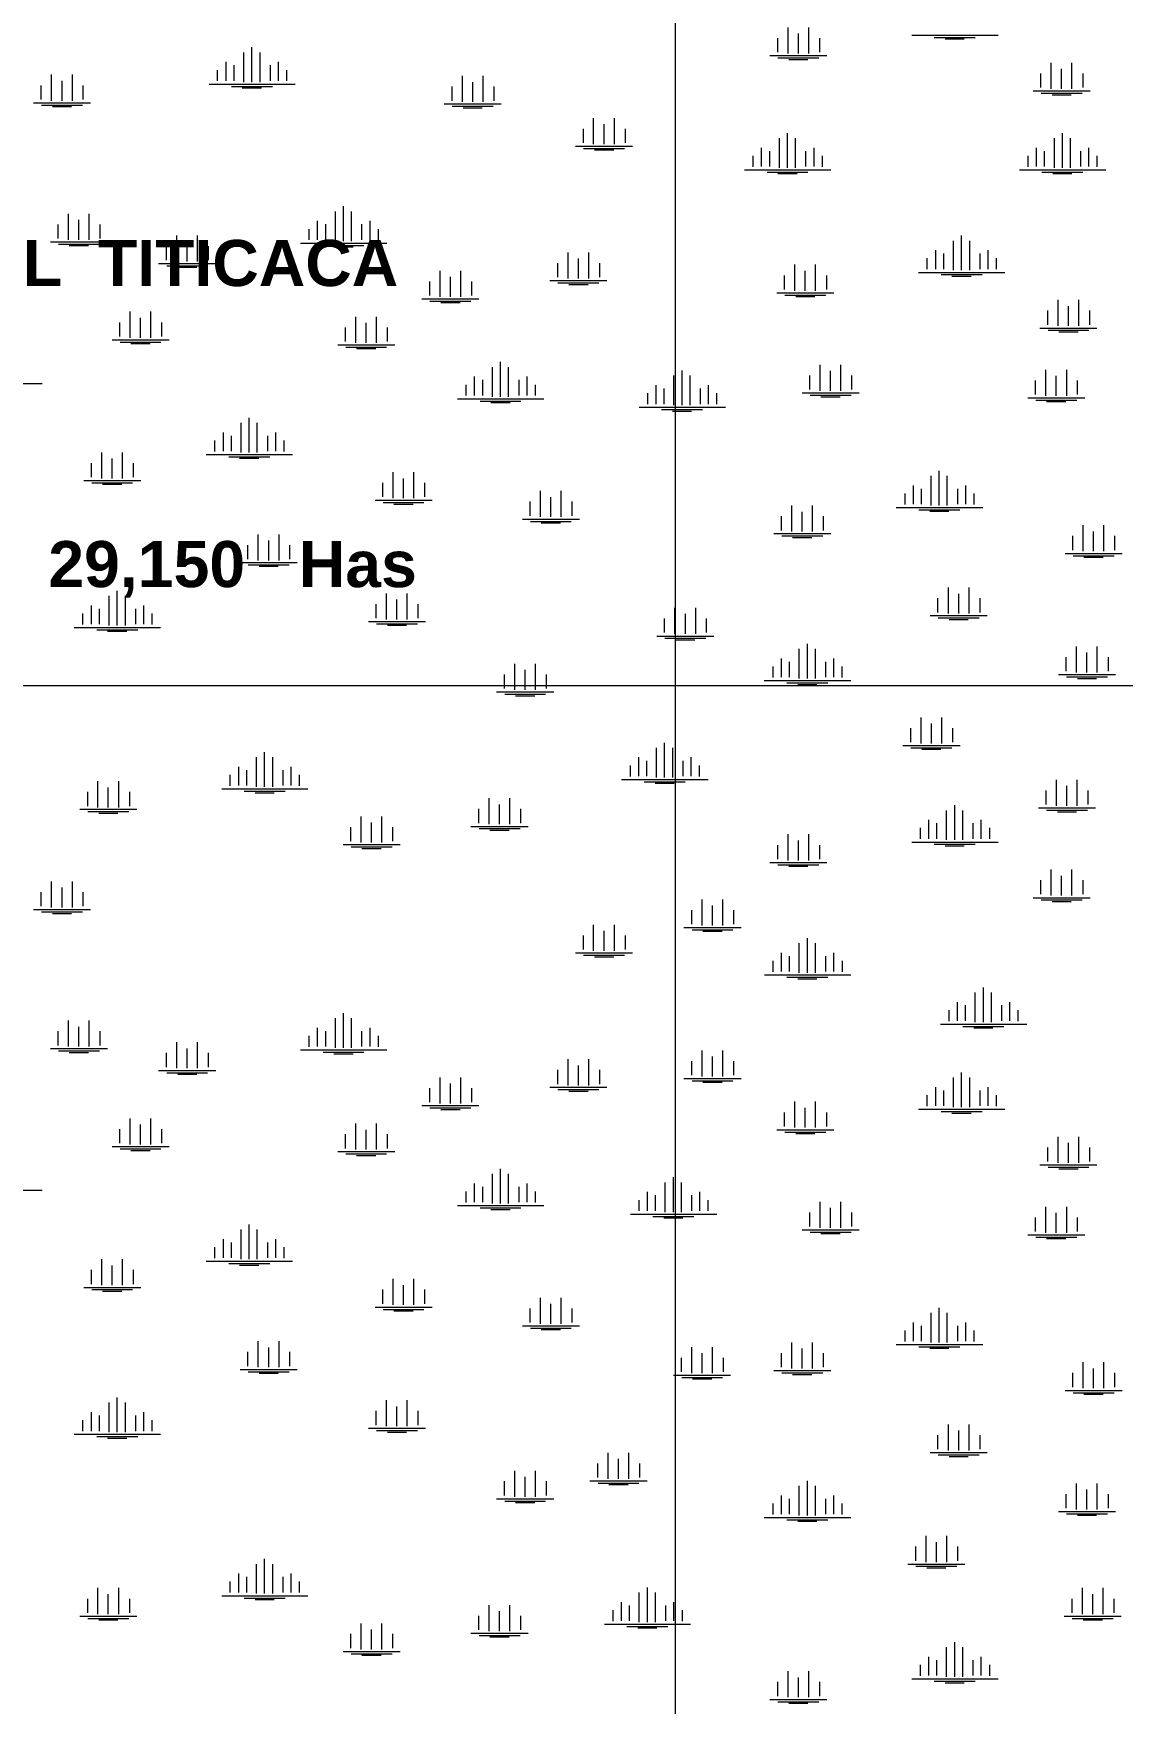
# Model space of a CAD drawing. Header units: metres. Extents: x 405809 to 420020, y 8257398 to 8272141.
# Drawn here: x 407443 to 408388, y 8261116 to 8262566 of the extents above; entities that cross this region are included whole.
import ezdxf

# ---------------------------------------------------------------- set-up
doc = ezdxf.new("R2010")
doc.units = ezdxf.units.M
for name, color, linetype, lineweight in [('BOFEDALES', 112, 'Continuous', 5), ('COORDENADAS', 30, 'Continuous', 5), ('texto', 7, 'Continuous', 13)]:
    doc.layers.add(name, color=color, linetype=linetype, lineweight=lineweight)
doc.styles.add('CARLOS', font='arialbd.ttf', dxfattribs={"height": 48})

msp = doc.modelspace()

# ---------------------------------------------------------------- linework, layer by layer
at = {"layer": 'BOFEDALES'}
for p, q in [((408098, 8262548.5), (408098, 8262571.1)), ((408116, 8262548.5), (408116, 8262571.1)), ((408088.8, 8262561.8), (408088.8, 8262549.6)), ((408107, 8262548.5), (408107, 8262565.8)), ((408125.3, 8262561.8), (408125.3, 8262549.6)), ((408205.4, 8262564.4), (408280.3, 8262564.4)), ((408224.9, 8262562.4), (408260.4, 8262562.4)), ((408234.4, 8262561.2), (408251, 8262561.2)), ((407609.9, 8262541.2), (407609.9, 8262524.9)), ((407625.7, 8262523.8), (407625.7, 8262549.5)), ((407632.7, 8262523.8), (407632.7, 8262553.9)), ((407632.7, 8262523.8), (407632.7, 8262549.5)), ((407639.7, 8262523.8), (407639.7, 8262549.5)), ((407655.4, 8262541.2), (407655.4, 8262524.9)), ((408082.3, 8262546.7), (408131.8, 8262546.7)), ((408089.3, 8262544.7), (408124.8, 8262544.7)), ((408098.7, 8262543.4), (408115.3, 8262543.4)), ((407458.8, 8262507.6), (407458.8, 8262530.2)), ((407476.8, 8262507.6), (407476.8, 8262530.2)), ((407602.6, 8262534.2), (407602.6, 8262524.7)), ((407616.9, 8262538.4), (407616.9, 8262524.9)), ((407648.4, 8262538.4), (407648.4, 8262524.9)), ((407662.7, 8262534.2), (407662.7, 8262524.7)), ((407815.3, 8262506.5), (407815.3, 8262529.2)), ((407833.3, 8262506.5), (407833.3, 8262529.2)), ((408317.3, 8262531.2), (408317.3, 8262519)), ((408326.5, 8262517.9), (408326.5, 8262540.5)), ((408335.5, 8262517.9), (408335.5, 8262535.2)), ((408344.5, 8262517.9), (408344.5, 8262540.5)), ((408353.8, 8262531.2), (408353.8, 8262519)), ((407449.5, 8262520.9), (407449.5, 8262508.7)), ((407467.8, 8262507.6), (407467.8, 8262524.9)), ((407486, 8262520.9), (407486, 8262508.7)), ((407595.4, 8262522), (407670.3, 8262522)), ((407614.9, 8262520), (407650.4, 8262520)), ((407624.3, 8262518.8), (407641, 8262518.8)), ((407806.1, 8262519.9), (407806.1, 8262507.6)), ((407824.3, 8262506.5), (407824.3, 8262523.8)), ((407842.6, 8262519.9), (407842.6, 8262507.6)), ((408310.8, 8262516.1), (408360.3, 8262516.1)), ((408317.8, 8262514.1), (408353.3, 8262514.1)), ((408327.2, 8262512.8), (408343.8, 8262512.8)), ((407443, 8262505.8), (407492.5, 8262505.8)), ((407450, 8262503.8), (407485.5, 8262503.8)), ((407459.4, 8262502.6), (407476.1, 8262502.6)), ((407799.6, 8262504.8), (407849.1, 8262504.8)), ((407806.6, 8262502.8), (407842.1, 8262502.8)), ((407816, 8262501.5), (407832.6, 8262501.5)), ((407920.1, 8262483.3), (407920.1, 8262471)), ((407929.3, 8262469.9), (407929.3, 8262492.5)), ((407938.3, 8262469.9), (407938.3, 8262487.2)), ((407947.3, 8262469.9), (407947.3, 8262492.5)), ((407956.6, 8262483.3), (407956.6, 8262471)), ((408090.5, 8262449.3), (408090.5, 8262475)), ((408097.5, 8262449.3), (408097.5, 8262479.4)), ((408097.5, 8262449.3), (408097.5, 8262475)), ((408104.5, 8262449.3), (408104.5, 8262475)), ((408329.2, 8262449.3), (408329.2, 8262475)), ((408336.2, 8262449.3), (408336.2, 8262479.4)), ((408336.2, 8262449.3), (408336.2, 8262475)), ((408343.2, 8262449.3), (408343.2, 8262475)), ((407913.6, 8262468.1), (407963.1, 8262468.1)), ((407920.6, 8262466.1), (407956.1, 8262466.1)), ((407930, 8262464.9), (407946.7, 8262464.9)), ((408067.5, 8262459.7), (408067.5, 8262450.2)), ((408074.8, 8262466.7), (408074.8, 8262450.4)), ((408081.8, 8262463.9), (408081.8, 8262450.4)), ((408113.3, 8262463.9), (408113.3, 8262450.4)), ((408120.3, 8262466.7), (408120.3, 8262450.4)), ((408127.6, 8262459.7), (408127.6, 8262450.2)), ((408306.1, 8262459.7), (408306.1, 8262450.2)), ((408313.4, 8262466.7), (408313.4, 8262450.4)), ((408320.4, 8262463.9), (408320.4, 8262450.4)), ((408351.9, 8262463.9), (408351.9, 8262450.4)), ((408358.9, 8262466.7), (408358.9, 8262450.4)), ((408366.2, 8262459.7), (408366.2, 8262450.2)), ((408060.2, 8262447.5), (408135.2, 8262447.5)), ((408079.8, 8262445.5), (408115.3, 8262445.5)), ((408089.2, 8262444.3), (408105.9, 8262444.3)), ((408298.9, 8262447.5), (408373.8, 8262447.5)), ((408318.4, 8262445.5), (408353.9, 8262445.5)), ((408327.8, 8262444.3), (408344.5, 8262444.3)), ((407705.2, 8262385.8), (407705.2, 8262411.5)), ((407712.2, 8262385.8), (407712.2, 8262415.9)), ((407712.2, 8262385.8), (407712.2, 8262411.5)), ((407719.2, 8262385.8), (407719.2, 8262411.5)), ((407464.2, 8262400.2), (407464.2, 8262387.9)), ((407473.4, 8262386.9), (407473.4, 8262409.5)), ((407482.4, 8262386.9), (407482.4, 8262404.1)), ((407491.4, 8262386.9), (407491.4, 8262409.5)), ((407500.7, 8262400.2), (407500.7, 8262387.9)), ((407689.4, 8262403.2), (407689.4, 8262386.9)), ((407696.4, 8262400.3), (407696.4, 8262386.9)), ((407727.9, 8262400.3), (407727.9, 8262386.9)), ((407734.9, 8262403.2), (407734.9, 8262386.9)), ((407457.7, 8262385.1), (407507.2, 8262385.1)), ((407464.7, 8262383.1), (407500.2, 8262383.1)), ((407474.1, 8262381.8), (407490.7, 8262381.8)), ((407567.5, 8262368), (407567.5, 8262390.7)), ((407576.5, 8262368), (407576.5, 8262385.3)), ((407585.5, 8262368), (407585.5, 8262390.7)), ((407674.8, 8262384), (407749.8, 8262384)), ((407682.1, 8262396.2), (407682.1, 8262386.7)), ((407694.4, 8262382), (407729.9, 8262382)), ((407742.2, 8262396.2), (407742.2, 8262386.7)), ((408241.7, 8262360.4), (408241.7, 8262386.1)), ((408248.7, 8262360.4), (408248.7, 8262390.5)), ((408248.7, 8262360.4), (408248.7, 8262386.1)), ((408255.7, 8262360.4), (408255.7, 8262386.1)), ((407558.2, 8262381.4), (407558.2, 8262369.1)), ((407594.7, 8262381.4), (407594.7, 8262369.1)), ((407703.8, 8262380.7), (407720.5, 8262380.7)), ((407907.1, 8262353.2), (407907.1, 8262375.9)), ((407916.1, 8262353.2), (407916.1, 8262370.5)), ((407925.1, 8262353.2), (407925.1, 8262375.9)), ((408218.6, 8262370.8), (408218.6, 8262361.3)), ((408225.9, 8262377.8), (408225.9, 8262361.5)), ((408232.9, 8262375), (408232.9, 8262361.5)), ((408264.4, 8262375), (408264.4, 8262361.5)), ((408271.4, 8262377.8), (408271.4, 8262361.5)), ((408278.7, 8262370.8), (408278.7, 8262361.3)), ((407551.7, 8262366.3), (407601.2, 8262366.3)), ((407558.7, 8262364.3), (407594.2, 8262364.3)), ((407568.2, 8262363), (407584.8, 8262363)), ((407796, 8262337.4), (407796, 8262360)), ((407805, 8262337.4), (407805, 8262354.7)), ((407814, 8262337.4), (407814, 8262360)), ((407897.8, 8262366.6), (407897.8, 8262354.3)), ((407934.3, 8262366.6), (407934.3, 8262354.3)), ((408094.7, 8262356), (408094.7, 8262343.8)), ((408104, 8262342.7), (408104, 8262365.3)), ((408113, 8262342.7), (408113, 8262359.9)), ((408122, 8262342.7), (408122, 8262365.3)), ((408131.3, 8262356), (408131.3, 8262343.8)), ((408211.4, 8262358.6), (408286.3, 8262358.6)), ((408230.9, 8262356.6), (408266.4, 8262356.6)), ((408240.3, 8262355.4), (408257, 8262355.4)), ((407786.7, 8262350.8), (407786.7, 8262338.5)), ((407823.2, 8262350.8), (407823.2, 8262338.5)), ((407891.3, 8262351.5), (407940.8, 8262351.5)), ((407898.3, 8262349.5), (407933.8, 8262349.5)), ((407907.7, 8262348.2), (407924.4, 8262348.2)), ((408088.2, 8262340.9), (408137.8, 8262340.9)), ((408095.2, 8262338.9), (408130.8, 8262338.9)), ((407526.9, 8262301.8), (407526.9, 8262324.5)), ((407544.9, 8262301.8), (407544.9, 8262324.5)), ((407780.2, 8262335.6), (407829.7, 8262335.6)), ((407787.2, 8262333.6), (407822.7, 8262333.6)), ((407796.6, 8262332.4), (407813.3, 8262332.4)), ((408104.7, 8262337.6), (408121.3, 8262337.6)), ((408323.2, 8262325.4), (408323.2, 8262313.1)), ((408332.5, 8262312.1), (408332.5, 8262334.7)), ((408341.5, 8262312.1), (408341.5, 8262329.3)), ((408350.5, 8262312.1), (408350.5, 8262334.7)), ((408359.7, 8262325.4), (408359.7, 8262313.1)), ((407517.7, 8262315.2), (407517.7, 8262302.9)), ((407535.9, 8262301.8), (407535.9, 8262319.1)), ((407554.2, 8262315.2), (407554.2, 8262302.9)), ((407713.6, 8262310.8), (407713.6, 8262298.6)), ((407722.9, 8262297.5), (407722.9, 8262320.1)), ((407731.9, 8262297.5), (407731.9, 8262314.8)), ((407740.9, 8262297.5), (407740.9, 8262320.1)), ((407750.1, 8262310.8), (407750.1, 8262298.6)), ((408316.7, 8262310.3), (408366.2, 8262310.3)), ((407511.2, 8262300.1), (407560.7, 8262300.1)), ((407518.2, 8262298.1), (407553.7, 8262298.1)), ((407527.6, 8262296.8), (407544.2, 8262296.8)), ((407707.1, 8262295.7), (407756.6, 8262295.7)), ((408323.7, 8262308.3), (408359.2, 8262308.3)), ((408333.2, 8262307), (408349.8, 8262307)), ((407714.1, 8262293.7), (407749.6, 8262293.7)), ((407723.5, 8262292.4), (407740.2, 8262292.4)), ((407848.4, 8262250.7), (407848.4, 8262280.8)), ((407825.7, 8262268.1), (407825.7, 8262251.8)), ((407841.4, 8262250.7), (407841.4, 8262276.4)), ((407848.4, 8262250.7), (407848.4, 8262276.4)), ((407855.4, 8262250.7), (407855.4, 8262276.4)), ((407871.2, 8262268.1), (407871.2, 8262251.8)), ((407999, 8262243.3), (407999, 8262269)), ((408006, 8262243.3), (408006, 8262273.4)), ((408006, 8262243.3), (408006, 8262269)), ((408013, 8262243.3), (408013, 8262269)), ((408116.7, 8262269.1), (408116.7, 8262256.9)), ((408125.9, 8262255.8), (408125.9, 8262278.4)), ((408134.9, 8262255.8), (408134.9, 8262273.1)), ((408143.9, 8262255.8), (408143.9, 8262278.4)), ((408153.2, 8262269.1), (408153.2, 8262256.9)), ((408321.9, 8262251.4), (408321.9, 8262274)), ((408330.9, 8262251.4), (408330.9, 8262268.7)), ((408339.9, 8262251.4), (408339.9, 8262274)), ((407375.5, 8262262.2), (407450.5, 8262262.2)), ((407818.4, 8262261.1), (407818.4, 8262251.6)), ((407832.7, 8262265.2), (407832.7, 8262251.8)), ((407864.2, 8262265.2), (407864.2, 8262251.8)), ((407878.5, 8262261.1), (407878.5, 8262251.6)), ((407975.9, 8262253.7), (407975.9, 8262244.2)), ((407983.2, 8262260.7), (407983.2, 8262244.3)), ((407990.2, 8262257.8), (407990.2, 8262244.3)), ((408021.7, 8262257.8), (408021.7, 8262244.3)), ((408028.7, 8262260.7), (408028.7, 8262244.3)), ((408036, 8262253.7), (408036, 8262244.2)), ((408110.2, 8262254), (408159.7, 8262254)), ((408117.2, 8262252), (408152.7, 8262252)), ((408312.6, 8262264.7), (408312.6, 8262252.5)), ((408349.1, 8262264.7), (408349.1, 8262252.5)), ((407811.1, 8262248.9), (407886.1, 8262248.9)), ((407830.7, 8262246.9), (407866.2, 8262246.9)), ((407840.1, 8262245.7), (407856.8, 8262245.7)), ((407968.7, 8262241.5), (408043.6, 8262241.5)), ((407988.2, 8262239.5), (408023.7, 8262239.5)), ((407997.7, 8262238.2), (408014.3, 8262238.2)), ((408126.6, 8262250.7), (408143.2, 8262250.7)), ((408306.1, 8262249.6), (408355.6, 8262249.6)), ((408313.1, 8262247.6), (408348.6, 8262247.6)), ((408322.5, 8262246.4), (408339.2, 8262246.4)), ((407623.3, 8262202.3), (407623.3, 8262228)), ((407630.3, 8262202.3), (407630.3, 8262232.4)), ((407630.3, 8262202.3), (407630.3, 8262228)), ((407637.3, 8262202.3), (407637.3, 8262228)), ((407600.3, 8262212.7), (407600.3, 8262203.2)), ((407607.6, 8262219.7), (407607.6, 8262203.4)), ((407614.6, 8262216.8), (407614.6, 8262203.4)), ((407646.1, 8262216.8), (407646.1, 8262203.4)), ((407653.1, 8262219.7), (407653.1, 8262203.4)), ((407660.4, 8262212.7), (407660.4, 8262203.2)), ((407502.3, 8262179.7), (407502.3, 8262202.3)), ((407511.3, 8262179.7), (407511.3, 8262197)), ((407520.3, 8262179.7), (407520.3, 8262202.3)), ((407593, 8262200.5), (407668, 8262200.5)), ((407612.6, 8262198.5), (407648.1, 8262198.5)), ((407622, 8262197.2), (407638.7, 8262197.2)), ((407493.1, 8262193), (407493.1, 8262180.8)), ((407529.6, 8262193), (407529.6, 8262180.8)), ((407755.2, 8262162.6), (407755.2, 8262185.2)), ((407764.2, 8262162.6), (407764.2, 8262179.8)), ((407773.2, 8262162.6), (407773.2, 8262185.2)), ((408222.3, 8262156.2), (408222.3, 8262181.9)), ((408229.3, 8262156.2), (408229.3, 8262186.4)), ((408229.3, 8262156.2), (408229.3, 8262181.9)), ((408236.3, 8262156.2), (408236.3, 8262181.9)), ((407486.6, 8262177.9), (407536.1, 8262177.9)), ((407493.6, 8262175.9), (407529.1, 8262175.9)), ((407503, 8262174.7), (407519.7, 8262174.7)), ((407746, 8262175.9), (407746, 8262163.7)), ((407782.5, 8262175.9), (407782.5, 8262163.7)), ((407883.1, 8262146.3), (407883.1, 8262168.9)), ((407901.1, 8262146.3), (407901.1, 8262168.9)), ((408199.3, 8262166.6), (408199.3, 8262157.1)), ((408206.6, 8262173.6), (408206.6, 8262157.3)), ((408213.6, 8262170.8), (408213.6, 8262157.3)), ((408245.1, 8262170.8), (408245.1, 8262157.3)), ((408252.1, 8262173.6), (408252.1, 8262157.3)), ((408259.4, 8262166.6), (408259.4, 8262157.1)), ((407739.5, 8262160.8), (407789, 8262160.8)), ((407746.5, 8262158.8), (407782, 8262158.8)), ((407755.9, 8262157.5), (407772.5, 8262157.5)), ((407873.9, 8262159.6), (407873.9, 8262147.4)), ((407892.1, 8262146.3), (407892.1, 8262163.5)), ((407910.4, 8262159.6), (407910.4, 8262147.4)), ((408101.3, 8262133.6), (408101.3, 8262156.3)), ((408110.3, 8262133.6), (408110.3, 8262150.9)), ((408119.3, 8262133.6), (408119.3, 8262156.3)), ((408192, 8262154.4), (408267, 8262154.4)), ((408211.6, 8262152.4), (408247.1, 8262152.4)), ((408221, 8262151.2), (408237.7, 8262151.2)), ((407867.4, 8262144.5), (407916.9, 8262144.5)), ((407874.4, 8262142.5), (407909.9, 8262142.5)), ((407883.8, 8262141.2), (407900.5, 8262141.2)), ((408092.1, 8262147), (408092.1, 8262134.7)), ((408128.6, 8262147), (408128.6, 8262134.7)), ((408354.2, 8262116.5), (408354.2, 8262139.1)), ((408372.2, 8262116.5), (408372.2, 8262139.1)), ((407628.9, 8262121.8), (407628.9, 8262109.6)), ((407638.2, 8262108.5), (407638.2, 8262131.1)), ((407647.2, 8262108.5), (407647.2, 8262125.8)), ((407656.2, 8262108.5), (407656.2, 8262131.1)), ((407665.4, 8262121.8), (407665.4, 8262109.6)), ((408085.6, 8262131.9), (408135.1, 8262131.9)), ((408092.6, 8262129.9), (408128.1, 8262129.9)), ((408102, 8262128.6), (408118.7, 8262128.6)), ((408345, 8262129.8), (408345, 8262117.6)), ((408363.2, 8262116.5), (408363.2, 8262133.8)), ((408381.5, 8262129.8), (408381.5, 8262117.6)), ((407622.4, 8262106.7), (407671.9, 8262106.7)), ((408338.5, 8262114.7), (408388, 8262114.7)), ((408345.5, 8262112.7), (408381, 8262112.7)), ((408354.9, 8262111.5), (408371.5, 8262111.5)), ((407629.4, 8262104.7), (407664.9, 8262104.7)), ((407638.8, 8262103.5), (407655.5, 8262103.5)), ((407508.8, 8262052.2), (407508.8, 8262077.9)), ((407515.8, 8262052.2), (407515.8, 8262082.3)), ((407515.8, 8262052.2), (407515.8, 8262077.9)), ((407522.8, 8262052.2), (407522.8, 8262077.9)), ((407749.5, 8262057.4), (407749.5, 8262080)), ((407767.5, 8262057.4), (407767.5, 8262080)), ((408237.2, 8262062.4), (408237.2, 8262085.1)), ((408246.2, 8262062.4), (408246.2, 8262079.7)), ((408255.2, 8262062.4), (408255.2, 8262085.1)), ((407493, 8262069.6), (407493, 8262053.2)), ((407500, 8262066.7), (407500, 8262053.2)), ((407531.5, 8262066.7), (407531.5, 8262053.2)), ((407538.5, 8262069.6), (407538.5, 8262053.2)), ((407740.3, 8262070.7), (407740.3, 8262058.4)), ((407758.5, 8262057.4), (407758.5, 8262074.6)), ((407776.8, 8262070.7), (407776.8, 8262058.4)), ((407999.9, 8262044.8), (407999.9, 8262067.4)), ((408017.9, 8262044.8), (408017.9, 8262067.4)), ((408227.9, 8262075.8), (408227.9, 8262063.5)), ((408264.4, 8262075.8), (408264.4, 8262063.5)), ((407478.4, 8262050.4), (407553.4, 8262050.4)), ((407485.7, 8262062.6), (407485.7, 8262053.1)), ((407498, 8262048.4), (407533.5, 8262048.4)), ((407545.8, 8262062.6), (407545.8, 8262053.1)), ((407733.8, 8262055.6), (407783.3, 8262055.6)), ((407740.8, 8262053.6), (407776.3, 8262053.6)), ((407750.2, 8262052.3), (407766.9, 8262052.3)), ((407990.6, 8262058.2), (407990.6, 8262045.9)), ((408008.9, 8262044.8), (408008.9, 8262062.1)), ((408027.1, 8262058.2), (408027.1, 8262045.9)), ((408221.4, 8262060.7), (408270.9, 8262060.7)), ((408228.4, 8262058.7), (408263.9, 8262058.7)), ((408237.8, 8262057.4), (408254.5, 8262057.4)), ((407507.4, 8262047.1), (407524.1, 8262047.1)), ((407984.1, 8262043), (408033.6, 8262043)), ((407991.1, 8262041), (408026.6, 8262041)), ((408000.6, 8262039.8), (408017.2, 8262039.8)), ((408114.8, 8262006.1), (408114.8, 8262036.2)), ((408348.5, 8262011.3), (408348.5, 8262033.9)), ((408366.5, 8262011.3), (408366.5, 8262033.9)), ((408092, 8262023.5), (408092, 8262007.2)), ((408099, 8262020.6), (408099, 8262007.2)), ((408107.8, 8262006.1), (408107.8, 8262031.8)), ((408114.8, 8262006.1), (408114.8, 8262031.8)), ((408121.8, 8262006.1), (408121.8, 8262031.8)), ((408130.5, 8262020.6), (408130.5, 8262007.2)), ((408137.5, 8262023.5), (408137.5, 8262007.2)), ((408339.3, 8262024.6), (408339.3, 8262012.4)), ((408357.5, 8262011.3), (408357.5, 8262028.6)), ((408375.8, 8262024.6), (408375.8, 8262012.4)), ((407851.6, 8262009.6), (407851.6, 8261997.3)), ((407860.9, 8261996.2), (407860.9, 8262018.9)), ((407869.9, 8261996.2), (407869.9, 8262013.5)), ((407878.9, 8261996.2), (407878.9, 8262018.9)), ((407888.1, 8262009.6), (407888.1, 8261997.3)), ((408084.7, 8262016.5), (408084.7, 8262007)), ((408144.8, 8262016.5), (408144.8, 8262007)), ((408332.8, 8262009.5), (408382.3, 8262009.5)), ((408339.8, 8262007.5), (408375.3, 8262007.5)), ((408349.2, 8262006.2), (408365.9, 8262006.2)), ((407845.1, 8261994.5), (407894.6, 8261994.5)), ((407852.1, 8261992.5), (407887.6, 8261992.5)), ((407861.5, 8261991.2), (407878.2, 8261991.2)), ((408077.4, 8262004.3), (408152.4, 8262004.3)), ((408097, 8262002.3), (408132.5, 8262002.3)), ((408106.4, 8262001), (408123.1, 8262001)), ((408204.2, 8261963.1), (408204.2, 8261950.9)), ((408213.5, 8261949.8), (408213.5, 8261972.4)), ((408222.5, 8261949.8), (408222.5, 8261967.1)), ((408231.5, 8261949.8), (408231.5, 8261972.4)), ((408240.8, 8261963.1), (408240.8, 8261950.9)), ((407990.9, 8261920.2), (407990.9, 8261950.4)), ((408197.7, 8261948), (408247.3, 8261948)), ((407636.7, 8261912.1), (407636.7, 8261937.8)), ((407643.7, 8261912.1), (407643.7, 8261942.2)), ((407643.7, 8261912.1), (407643.7, 8261937.8)), ((407650.7, 8261912.1), (407650.7, 8261937.8)), ((407968.2, 8261937.7), (407968.2, 8261921.3)), ((407975.2, 8261934.8), (407975.2, 8261921.3)), ((407983.9, 8261920.2), (407983.9, 8261946)), ((407990.9, 8261920.2), (407990.9, 8261946)), ((407997.9, 8261920.2), (407997.9, 8261946)), ((408006.7, 8261934.8), (408006.7, 8261921.3)), ((408013.7, 8261937.7), (408013.7, 8261921.3)), ((408204.7, 8261946), (408240.3, 8261946)), ((408214.2, 8261944.7), (408230.8, 8261944.7)), ((407613.6, 8261922.5), (407613.6, 8261913)), ((407620.9, 8261929.5), (407620.9, 8261913.2)), ((407627.9, 8261926.6), (407627.9, 8261913.2)), ((407659.4, 8261926.6), (407659.4, 8261913.2)), ((407666.4, 8261929.5), (407666.4, 8261913.2)), ((407673.8, 8261922.5), (407673.8, 8261913)), ((407953.6, 8261918.5), (408028.6, 8261918.5)), ((407960.9, 8261930.7), (407960.9, 8261921.2)), ((408021, 8261930.7), (408021, 8261921.2)), ((408331.1, 8261895.6), (408331.1, 8261918.2)), ((408349.1, 8261895.6), (408349.1, 8261918.2)), ((407489.8, 8261907.7), (407489.8, 8261895.4)), ((407499, 8261894.3), (407499, 8261917)), ((407508, 8261894.3), (407508, 8261911.6)), ((407517, 8261894.3), (407517, 8261917)), ((407526.3, 8261907.7), (407526.3, 8261895.4)), ((407606.4, 8261910.3), (407681.3, 8261910.3)), ((407625.9, 8261908.3), (407661.4, 8261908.3)), ((407635.4, 8261907), (407652, 8261907)), ((407973.2, 8261916.5), (408008.7, 8261916.5)), ((407982.6, 8261915.2), (407999.3, 8261915.2)), ((408321.9, 8261908.9), (408321.9, 8261896.7)), ((408340.1, 8261895.6), (408340.1, 8261912.9)), ((408358.4, 8261908.9), (408358.4, 8261896.7)), ((407483.3, 8261892.6), (407532.8, 8261892.6)), ((407490.3, 8261890.6), (407525.8, 8261890.6)), ((407499.7, 8261889.3), (407516.3, 8261889.3)), ((407829.3, 8261892.9), (407829.3, 8261880.6)), ((407838.6, 8261879.6), (407838.6, 8261902.2)), ((407847.6, 8261879.6), (407847.6, 8261896.8)), ((407856.6, 8261879.6), (407856.6, 8261902.2)), ((407865.9, 8261892.9), (407865.9, 8261880.6)), ((408235.7, 8261866), (408235.7, 8261891.7)), ((408242.7, 8261866), (408242.7, 8261896.1)), ((408242.7, 8261866), (408242.7, 8261891.7)), ((408249.7, 8261866), (408249.7, 8261891.7)), ((408315.4, 8261893.8), (408364.9, 8261893.8)), ((408322.4, 8261891.8), (408357.9, 8261891.8)), ((408331.8, 8261890.5), (408348.5, 8261890.5)), ((407718.3, 8261877.1), (407718.3, 8261864.8)), ((407727.5, 8261863.7), (407727.5, 8261886.4)), ((407736.5, 8261863.7), (407736.5, 8261881)), ((407745.5, 8261863.7), (407745.5, 8261886.4)), ((407754.8, 8261877.1), (407754.8, 8261864.8)), ((407822.8, 8261877.8), (407872.4, 8261877.8)), ((407829.8, 8261875.8), (407865.4, 8261875.8)), ((407839.3, 8261874.5), (407855.9, 8261874.5)), ((408212.6, 8261876.4), (408212.6, 8261866.9)), ((408219.9, 8261883.4), (408219.9, 8261867.1)), ((408226.9, 8261880.6), (408226.9, 8261867.1)), ((408258.4, 8261880.6), (408258.4, 8261867.1)), ((408265.4, 8261883.4), (408265.4, 8261867.1)), ((408272.8, 8261876.4), (408272.8, 8261866.9)), ((407711.8, 8261862), (407761.3, 8261862)), ((407718.8, 8261860), (407754.3, 8261860)), ((408088.8, 8261861.6), (408088.8, 8261849.4)), ((408098, 8261848.3), (408098, 8261870.9)), ((408107, 8261848.3), (408107, 8261865.6)), ((408116, 8261848.3), (408116, 8261870.9)), ((408125.3, 8261861.6), (408125.3, 8261849.4)), ((408205.4, 8261864.2), (408280.3, 8261864.2)), ((408224.9, 8261862.2), (408260.4, 8261862.2)), ((408234.4, 8261861), (408251, 8261861)), ((407728.2, 8261858.7), (407744.8, 8261858.7)), ((408082.3, 8261846.5), (408131.8, 8261846.5)), ((408089.3, 8261844.5), (408124.8, 8261844.5)), ((408098.7, 8261843.2), (408115.3, 8261843.2)), ((408317.3, 8261831), (408317.3, 8261818.8)), ((408326.5, 8261817.7), (408326.5, 8261840.3)), ((408335.5, 8261817.7), (408335.5, 8261834.9)), ((408344.5, 8261817.7), (408344.5, 8261840.3)), ((408353.8, 8261831), (408353.8, 8261818.8)), ((407449.5, 8261820.7), (407449.5, 8261808.5)), ((407458.8, 8261807.4), (407458.8, 8261830)), ((407467.8, 8261807.4), (407467.8, 8261824.7)), ((407476.8, 8261807.4), (407476.8, 8261830)), ((407486, 8261820.7), (407486, 8261808.5)), ((407443, 8261805.6), (407492.5, 8261805.6)), ((407450, 8261803.6), (407485.5, 8261803.6)), ((407459.4, 8261802.3), (407476.1, 8261802.3)), ((408014.2, 8261805), (408014.2, 8261792.8)), ((408023.5, 8261791.7), (408023.5, 8261814.3)), ((408032.5, 8261791.7), (408032.5, 8261809)), ((408041.5, 8261791.7), (408041.5, 8261814.3)), ((408050.7, 8261805), (408050.7, 8261792.8)), ((408310.8, 8261815.9), (408360.3, 8261815.9)), ((408317.8, 8261813.9), (408353.3, 8261813.9)), ((408327.2, 8261812.6), (408343.8, 8261812.6)), ((407929.3, 8261769.7), (407929.3, 8261792.3)), ((407947.3, 8261769.7), (407947.3, 8261792.3)), ((408007.7, 8261789.9), (408057.2, 8261789.9)), ((408014.7, 8261787.9), (408050.2, 8261787.9)), ((407920.1, 8261783.1), (407920.1, 8261770.8)), ((407938.3, 8261769.7), (407938.3, 8261787)), ((407956.6, 8261783.1), (407956.6, 8261770.8)), ((408024.2, 8261786.7), (408040.8, 8261786.7)), ((408107.8, 8261750.6), (408107.8, 8261776.3)), ((408114.8, 8261750.6), (408114.8, 8261780.7)), ((408114.8, 8261750.6), (408114.8, 8261776.3)), ((408121.8, 8261750.6), (408121.8, 8261776.3)), ((407913.6, 8261767.9), (407963.1, 8261767.9)), ((407920.6, 8261765.9), (407956.1, 8261765.9)), ((407930, 8261764.7), (407946.7, 8261764.7)), ((408084.7, 8261761), (408084.7, 8261751.5)), ((408092, 8261768), (408092, 8261751.7)), ((408099, 8261765.2), (408099, 8261751.7)), ((408130.6, 8261765.2), (408130.6, 8261751.7)), ((408137.6, 8261768), (408137.6, 8261751.7)), ((408144.9, 8261761), (408144.9, 8261751.5)), ((408077.5, 8261748.8), (408152.4, 8261748.8)), ((408097, 8261746.8), (408132.6, 8261746.8)), ((408106.5, 8261745.6), (408123.1, 8261745.6)), ((408260.6, 8261707.9), (408260.6, 8261733.6)), ((408267.6, 8261707.9), (408267.6, 8261738)), ((408267.6, 8261707.9), (408267.6, 8261733.6)), ((408274.6, 8261707.9), (408274.6, 8261733.6)), ((407712.2, 8261685.6), (407712.2, 8261715.7)), ((408237.5, 8261718.3), (408237.5, 8261708.8)), ((408244.8, 8261725.3), (408244.8, 8261709)), ((408251.8, 8261722.5), (408251.8, 8261709)), ((408283.3, 8261722.5), (408283.3, 8261709)), ((408290.3, 8261725.3), (408290.3, 8261709)), ((408297.6, 8261718.3), (408297.6, 8261708.8)), ((407473.4, 8261686.7), (407473.4, 8261709.3)), ((407482.4, 8261686.7), (407482.4, 8261703.9)), ((407491.4, 8261686.7), (407491.4, 8261709.3)), ((407689.4, 8261703), (407689.4, 8261686.7)), ((407705.2, 8261685.6), (407705.2, 8261711.3)), ((407712.2, 8261685.6), (407712.2, 8261711.3)), ((407719.2, 8261685.6), (407719.2, 8261711.3)), ((407734.9, 8261703), (407734.9, 8261686.7)), ((408230.3, 8261706.1), (408305.2, 8261706.1)), ((408249.8, 8261704.1), (408285.3, 8261704.1)), ((408259.2, 8261702.9), (408275.9, 8261702.9)), ((407464.2, 8261700), (407464.2, 8261687.7)), ((407500.7, 8261700), (407500.7, 8261687.7)), ((407567.5, 8261667.8), (407567.5, 8261690.4)), ((407585.5, 8261667.8), (407585.5, 8261690.4)), ((407682.1, 8261696), (407682.1, 8261686.5)), ((407696.4, 8261700.1), (407696.4, 8261686.7)), ((407727.9, 8261700.1), (407727.9, 8261686.7)), ((407742.2, 8261696), (407742.2, 8261686.5)), ((407457.7, 8261684.9), (407507.2, 8261684.9)), ((407464.7, 8261682.9), (407500.2, 8261682.9)), ((407474.1, 8261681.6), (407490.7, 8261681.6)), ((407558.2, 8261681.2), (407558.2, 8261668.9)), ((407576.5, 8261667.8), (407576.5, 8261685.1)), ((407594.7, 8261681.2), (407594.7, 8261668.9)), ((407674.8, 8261683.8), (407749.8, 8261683.8)), ((407694.4, 8261681.8), (407729.9, 8261681.8)), ((407703.8, 8261680.5), (407720.5, 8261680.5)), ((407907.1, 8261653), (407907.1, 8261675.7)), ((407925.1, 8261653), (407925.1, 8261675.7)), ((408014.2, 8261674.1), (408014.2, 8261661.8)), ((408023.5, 8261660.7), (408023.5, 8261683.3)), ((408032.5, 8261660.7), (408032.5, 8261678)), ((408041.5, 8261660.7), (408041.5, 8261683.3)), ((408050.7, 8261674.1), (408050.7, 8261661.8)), ((407551.7, 8261666), (407601.2, 8261666)), ((407558.7, 8261664), (407594.2, 8261664)), ((407568.2, 8261662.8), (407584.8, 8261662.8)), ((407796, 8261637.2), (407796, 8261659.8)), ((407814, 8261637.2), (407814, 8261659.8)), ((407897.8, 8261666.4), (407897.8, 8261654.1)), ((407916.1, 8261653), (407916.1, 8261670.3)), ((407934.3, 8261666.4), (407934.3, 8261654.1)), ((408007.7, 8261658.9), (408057.2, 8261658.9)), ((408241.7, 8261634), (408241.7, 8261659.8)), ((408248.7, 8261634), (408248.7, 8261664.2)), ((408248.7, 8261634), (408248.7, 8261659.8)), ((408255.7, 8261634), (408255.7, 8261659.8)), ((407786.7, 8261650.6), (407786.7, 8261638.3)), ((407805, 8261637.2), (407805, 8261654.5)), ((407823.2, 8261650.6), (407823.2, 8261638.3)), ((407891.3, 8261651.3), (407940.8, 8261651.3)), ((407898.3, 8261649.3), (407933.8, 8261649.3)), ((407907.7, 8261648), (407924.4, 8261648)), ((408014.7, 8261656.9), (408050.2, 8261656.9)), ((408024.2, 8261655.7), (408040.8, 8261655.7)), ((408218.6, 8261644.5), (408218.6, 8261635)), ((408225.9, 8261651.5), (408225.9, 8261635.1)), ((408232.9, 8261648.6), (408232.9, 8261635.1)), ((408264.4, 8261648.6), (408264.4, 8261635.1)), ((408271.4, 8261651.5), (408271.4, 8261635.1)), ((408278.7, 8261644.5), (408278.7, 8261635)), ((407780.2, 8261635.4), (407829.7, 8261635.4)), ((407787.2, 8261633.4), (407822.7, 8261633.4)), ((407796.6, 8261632.2), (407813.3, 8261632.2)), ((408094.7, 8261629.6), (408094.7, 8261617.4)), ((408104, 8261616.3), (408104, 8261638.9)), ((408113, 8261616.3), (408113, 8261633.6)), ((408122, 8261616.3), (408122, 8261638.9)), ((408131.3, 8261629.6), (408131.3, 8261617.4)), ((408211.4, 8261632.3), (408286.3, 8261632.3)), ((408230.9, 8261630.3), (408266.4, 8261630.3)), ((408240.3, 8261629), (408257, 8261629)), ((407517.7, 8261615), (407517.7, 8261602.7)), ((407526.9, 8261601.6), (407526.9, 8261624.3)), ((407535.9, 8261601.6), (407535.9, 8261618.9)), ((407544.9, 8261601.6), (407544.9, 8261624.3)), ((407554.2, 8261615), (407554.2, 8261602.7)), ((407722.9, 8261597.3), (407722.9, 8261619.9)), ((407731.9, 8261597.3), (407731.9, 8261614.5)), ((407740.9, 8261597.3), (407740.9, 8261619.9)), ((408088.2, 8261614.5), (408137.8, 8261614.5)), ((407511.2, 8261599.9), (407560.7, 8261599.9)), ((407713.6, 8261610.6), (407713.6, 8261598.3)), ((407750.1, 8261610.6), (407750.1, 8261598.3)), ((408095.2, 8261612.5), (408130.8, 8261612.5)), ((408104.7, 8261611.3), (408121.3, 8261611.3)), ((408323.2, 8261599), (408323.2, 8261586.8)), ((408332.5, 8261585.7), (408332.5, 8261608.3)), ((408341.5, 8261585.7), (408341.5, 8261603)), ((408350.5, 8261585.7), (408350.5, 8261608.3)), ((408359.7, 8261599), (408359.7, 8261586.8)), ((407518.2, 8261597.9), (407553.7, 8261597.9)), ((407527.6, 8261596.6), (407544.2, 8261596.6)), ((407707.1, 8261595.5), (407756.6, 8261595.5)), ((407714.1, 8261593.5), (407749.6, 8261593.5)), ((407723.5, 8261592.2), (407740.2, 8261592.2)), ((407841.4, 8261550.5), (407841.4, 8261576.2)), ((407848.4, 8261550.5), (407848.4, 8261580.6)), ((407848.4, 8261550.5), (407848.4, 8261576.2)), ((407855.4, 8261550.5), (407855.4, 8261576.2)), ((407998.5, 8261543.1), (407998.5, 8261573.3)), ((408316.7, 8261583.9), (408366.2, 8261583.9)), ((408323.7, 8261581.9), (408359.2, 8261581.9)), ((408333.2, 8261580.7), (408349.8, 8261580.7)), ((407375.5, 8261562), (407450.5, 8261562)), ((407818.4, 8261560.9), (407818.4, 8261551.4)), ((407825.7, 8261567.9), (407825.7, 8261551.6)), ((407832.7, 8261565), (407832.7, 8261551.6)), ((407864.2, 8261565), (407864.2, 8261551.6)), ((407871.2, 8261567.9), (407871.2, 8261551.6)), ((407878.5, 8261560.9), (407878.5, 8261551.4)), ((407975.7, 8261560.6), (407975.7, 8261544.2)), ((407982.7, 8261557.7), (407982.7, 8261544.2)), ((407991.5, 8261543.1), (407991.5, 8261568.8)), ((407998.5, 8261543.1), (407998.5, 8261568.8)), ((408005.5, 8261543.1), (408005.5, 8261568.8)), ((408014.2, 8261557.7), (408014.2, 8261544.2)), ((408021.2, 8261560.6), (408021.2, 8261544.2)), ((407811.1, 8261548.7), (407886.1, 8261548.7)), ((407830.7, 8261546.7), (407866.2, 8261546.7)), ((407840.1, 8261545.4), (407856.8, 8261545.4)), ((407961.2, 8261541.3), (408036.1, 8261541.3)), ((407968.4, 8261553.5), (407968.4, 8261544)), ((408028.5, 8261553.5), (408028.5, 8261544)), ((408116.7, 8261542.7), (408116.7, 8261530.5)), ((408125.9, 8261529.4), (408125.9, 8261552)), ((408134.9, 8261529.4), (408134.9, 8261546.7)), ((408143.9, 8261529.4), (408143.9, 8261552)), ((408153.2, 8261542.7), (408153.2, 8261530.5)), ((408321.9, 8261525), (408321.9, 8261547.7)), ((408330.9, 8261525), (408330.9, 8261542.3)), ((408339.9, 8261525), (408339.9, 8261547.7)), ((407623.3, 8261502.1), (407623.3, 8261527.8)), ((407630.3, 8261502.1), (407630.3, 8261532.2)), ((407630.3, 8261502.1), (407630.3, 8261527.8)), ((407637.3, 8261502.1), (407637.3, 8261527.8)), ((407980.7, 8261539.3), (408016.2, 8261539.3)), ((407990.1, 8261538.1), (408006.8, 8261538.1)), ((408110.2, 8261527.6), (408159.7, 8261527.6)), ((408312.6, 8261538.4), (408312.6, 8261526.1)), ((408349.1, 8261538.4), (408349.1, 8261526.1)), ((407600.3, 8261512.5), (407600.3, 8261503)), ((407607.6, 8261519.5), (407607.6, 8261503.2)), ((407614.6, 8261516.6), (407614.6, 8261503.2)), ((407646.1, 8261516.6), (407646.1, 8261503.2)), ((407653.1, 8261519.5), (407653.1, 8261503.2)), ((407660.4, 8261512.5), (407660.4, 8261503)), ((408117.2, 8261525.6), (408152.7, 8261525.6)), ((408126.6, 8261524.4), (408143.2, 8261524.4)), ((408306.1, 8261523.3), (408355.6, 8261523.3)), ((408313.1, 8261521.3), (408348.6, 8261521.3)), ((408322.5, 8261520), (408339.2, 8261520)), ((407502.3, 8261479.5), (407502.3, 8261502.1)), ((407520.3, 8261479.5), (407520.3, 8261502.1)), ((407593, 8261500.3), (407668, 8261500.3)), ((407612.6, 8261498.3), (407648.1, 8261498.3)), ((407493.1, 8261492.8), (407493.1, 8261480.6)), ((407511.3, 8261479.5), (407511.3, 8261496.8)), ((407529.6, 8261492.8), (407529.6, 8261480.6)), ((407622, 8261497), (407638.7, 8261497)), ((407755.2, 8261462.4), (407755.2, 8261485)), ((407773.2, 8261462.4), (407773.2, 8261485)), ((407486.6, 8261477.7), (407536.1, 8261477.7)), ((407493.6, 8261475.7), (407529.1, 8261475.7)), ((407503, 8261474.5), (407519.7, 8261474.5)), ((407746, 8261475.7), (407746, 8261463.4)), ((407764.2, 8261462.4), (407764.2, 8261479.6)), ((407782.5, 8261475.7), (407782.5, 8261463.4)), ((407883.1, 8261446.1), (407883.1, 8261468.7)), ((407901.1, 8261446.1), (407901.1, 8261468.7)), ((407739.5, 8261460.6), (407789, 8261460.6)), ((407746.5, 8261458.6), (407782, 8261458.6)), ((407755.9, 8261457.3), (407772.5, 8261457.3)), ((407873.9, 8261459.4), (407873.9, 8261447.1)), ((407892.1, 8261446.1), (407892.1, 8261463.3)), ((407910.4, 8261459.4), (407910.4, 8261447.1)), ((408222.3, 8261429.9), (408222.3, 8261455.6)), ((408229.3, 8261429.9), (408229.3, 8261460)), ((408229.3, 8261429.9), (408229.3, 8261455.6)), ((408236.3, 8261429.9), (408236.3, 8261455.6)), ((407867.4, 8261444.3), (407916.9, 8261444.3)), ((407874.4, 8261442.3), (407909.9, 8261442.3)), ((407883.8, 8261441), (407900.5, 8261441)), ((408199.3, 8261440.3), (408199.3, 8261430.8)), ((408206.6, 8261447.3), (408206.6, 8261430.9)), ((408213.6, 8261444.4), (408213.6, 8261430.9)), ((408245.1, 8261444.4), (408245.1, 8261430.9)), ((408252.1, 8261447.3), (408252.1, 8261430.9)), ((408259.4, 8261440.3), (408259.4, 8261430.8)), ((407638.2, 8261408.3), (407638.2, 8261430.9)), ((407647.2, 8261408.3), (407647.2, 8261425.6)), ((407656.2, 8261408.3), (407656.2, 8261430.9)), ((408014.4, 8261403.3), (408014.4, 8261425.9)), ((408032.4, 8261403.3), (408032.4, 8261425.9)), ((408101.3, 8261407.3), (408101.3, 8261429.9)), ((408119.3, 8261407.3), (408119.3, 8261429.9)), ((408192, 8261428.1), (408267, 8261428.1)), ((408211.6, 8261426.1), (408247.1, 8261426.1)), ((407628.9, 8261421.6), (407628.9, 8261409.4)), ((407665.4, 8261421.6), (407665.4, 8261409.4)), ((408005.2, 8261416.6), (408005.2, 8261404.4)), ((408023.4, 8261403.3), (408023.4, 8261420.5)), ((408041.7, 8261416.6), (408041.7, 8261404.4)), ((408092.1, 8261420.6), (408092.1, 8261408.4)), ((408110.3, 8261407.3), (408110.3, 8261424.6)), ((408128.6, 8261420.6), (408128.6, 8261408.4)), ((408221, 8261424.8), (408237.7, 8261424.8)), ((408354.2, 8261390.1), (408354.2, 8261412.7)), ((408372.2, 8261390.1), (408372.2, 8261412.7)), ((407622.4, 8261406.5), (407671.9, 8261406.5)), ((407629.4, 8261404.5), (407664.9, 8261404.5)), ((407638.8, 8261403.3), (407655.5, 8261403.3)), ((407998.7, 8261401.5), (408048.2, 8261401.5)), ((408005.7, 8261399.5), (408041.2, 8261399.5)), ((408015.1, 8261398.2), (408031.8, 8261398.2)), ((408085.6, 8261405.5), (408135.1, 8261405.5)), ((408092.6, 8261403.5), (408128.1, 8261403.5)), ((408102, 8261402.2), (408118.7, 8261402.2)), ((408345, 8261403.5), (408345, 8261391.2)), ((408363.2, 8261390.1), (408363.2, 8261407.4)), ((408381.5, 8261403.5), (408381.5, 8261391.2)), ((407515.8, 8261351.9), (407515.8, 8261382.1)), ((408338.5, 8261388.3), (408388, 8261388.3)), ((408345.5, 8261386.3), (408381, 8261386.3)), ((408354.9, 8261385.1), (408371.5, 8261385.1)), ((407493, 8261369.4), (407493, 8261353)), ((407508.8, 8261351.9), (407508.8, 8261377.7)), ((407515.8, 8261351.9), (407515.8, 8261377.7)), ((407522.8, 8261351.9), (407522.8, 8261377.7)), ((407538.5, 8261369.4), (407538.5, 8261353)), ((407740.3, 8261370.5), (407740.3, 8261358.2)), ((407749.5, 8261357.1), (407749.5, 8261379.8)), ((407758.5, 8261357.1), (407758.5, 8261374.4)), ((407767.5, 8261357.1), (407767.5, 8261379.8)), ((407776.8, 8261370.5), (407776.8, 8261358.2)), ((407485.7, 8261362.4), (407485.7, 8261352.9)), ((407500, 8261366.5), (407500, 8261353)), ((407531.5, 8261366.5), (407531.5, 8261353)), ((407545.8, 8261362.4), (407545.8, 8261352.9)), ((407733.8, 8261355.4), (407783.3, 8261355.4)), ((407740.8, 8261353.4), (407776.3, 8261353.4)), ((408237.2, 8261336.1), (408237.2, 8261358.7)), ((408246.2, 8261336.1), (408246.2, 8261353.4)), ((408255.2, 8261336.1), (408255.2, 8261358.7)), ((407478.4, 8261350.2), (407553.4, 8261350.2)), ((407498, 8261348.2), (407533.5, 8261348.2)), ((407507.4, 8261346.9), (407524.1, 8261346.9)), ((407750.2, 8261352.1), (407766.9, 8261352.1)), ((408227.9, 8261349.4), (408227.9, 8261337.2)), ((408264.4, 8261349.4), (408264.4, 8261337.2)), ((407932.6, 8261324.9), (407932.6, 8261312.7)), ((407941.8, 8261311.6), (407941.8, 8261334.2)), ((407950.8, 8261311.6), (407950.8, 8261328.9)), ((407959.8, 8261311.6), (407959.8, 8261334.2)), ((407969.1, 8261324.9), (407969.1, 8261312.7)), ((408221.4, 8261334.3), (408270.9, 8261334.3)), ((408228.4, 8261332.3), (408263.9, 8261332.3)), ((408237.8, 8261331), (408254.5, 8261331)), ((407851.6, 8261309.4), (407851.6, 8261297.1)), ((407860.9, 8261296), (407860.9, 8261318.6)), ((407869.9, 8261296), (407869.9, 8261313.3)), ((407878.9, 8261296), (407878.9, 8261318.6)), ((407888.1, 8261309.4), (407888.1, 8261297.1)), ((407926.1, 8261309.8), (407975.6, 8261309.8)), ((408114.8, 8261279.7), (408114.8, 8261309.9)), ((407933.1, 8261307.8), (407968.6, 8261307.8)), ((407942.5, 8261306.6), (407959.2, 8261306.6)), ((408092, 8261297.2), (408092, 8261280.8)), ((408107.8, 8261279.7), (408107.8, 8261305.4)), ((408114.8, 8261279.7), (408114.8, 8261305.4)), ((408121.8, 8261279.7), (408121.8, 8261305.4)), ((408137.5, 8261297.2), (408137.5, 8261280.8)), ((408339.3, 8261298.3), (408339.3, 8261286)), ((408348.5, 8261284.9), (408348.5, 8261307.5)), ((408357.5, 8261284.9), (408357.5, 8261302.2)), ((408366.5, 8261284.9), (408366.5, 8261307.5)), ((408375.8, 8261298.3), (408375.8, 8261286)), ((407845.1, 8261294.2), (407894.6, 8261294.2)), ((407852.1, 8261292.2), (407887.6, 8261292.2)), ((407861.5, 8261291), (407878.2, 8261291)), ((408084.7, 8261290.1), (408084.7, 8261280.6)), ((408099, 8261294.3), (408099, 8261280.8)), ((408130.5, 8261294.3), (408130.5, 8261280.8)), ((408144.8, 8261290.1), (408144.8, 8261280.6)), ((408332.8, 8261283.1), (408382.3, 8261283.1)), ((408339.8, 8261281.1), (408375.3, 8261281.1)), ((408077.4, 8261277.9), (408152.4, 8261277.9)), ((408097, 8261275.9), (408132.5, 8261275.9)), ((408106.4, 8261274.7), (408123.1, 8261274.7)), ((408349.2, 8261279.9), (408365.9, 8261279.9)), ((408208.6, 8261252.7), (408208.6, 8261240.4)), ((408217.8, 8261239.3), (408217.8, 8261262)), ((408226.8, 8261239.3), (408226.8, 8261256.6)), ((408235.8, 8261239.3), (408235.8, 8261262)), ((408245.1, 8261252.7), (408245.1, 8261240.4)), ((407636.7, 8261211.9), (407636.7, 8261237.6)), ((407643.7, 8261211.9), (407643.7, 8261242)), ((407643.7, 8261211.9), (407643.7, 8261237.6)), ((407650.7, 8261211.9), (407650.7, 8261237.6)), ((408202.1, 8261237.6), (408251.6, 8261237.6)), ((407613.6, 8261222.3), (407613.6, 8261212.8)), ((407620.9, 8261229.3), (407620.9, 8261213)), ((407627.9, 8261226.4), (407627.9, 8261213)), ((407659.4, 8261226.4), (407659.4, 8261213)), ((407666.4, 8261229.3), (407666.4, 8261213)), ((407673.8, 8261222.3), (407673.8, 8261212.8)), ((408209.1, 8261235.6), (408244.6, 8261235.6)), ((408218.5, 8261234.3), (408235.1, 8261234.3)), ((407499, 8261194.1), (407499, 8261216.8)), ((407508, 8261194.1), (407508, 8261211.4)), ((407517, 8261194.1), (407517, 8261216.8)), ((407606.4, 8261210.1), (407681.3, 8261210.1)), ((407625.9, 8261208.1), (407661.4, 8261208.1)), ((407968.9, 8261187.1), (407968.9, 8261212.9)), ((407975.9, 8261187.1), (407975.9, 8261217.3)), ((407975.9, 8261187.1), (407975.9, 8261212.9)), ((407982.9, 8261187.1), (407982.9, 8261212.9)), ((408353.5, 8261194.2), (408353.5, 8261216.8)), ((408362.5, 8261194.2), (408362.5, 8261211.5)), ((408371.5, 8261194.2), (408371.5, 8261216.8)), ((407489.8, 8261207.5), (407489.8, 8261195.2)), ((407526.3, 8261207.5), (407526.3, 8261195.2)), ((407635.4, 8261206.8), (407652, 8261206.8)), ((407838.6, 8261179.3), (407838.6, 8261202)), ((407847.6, 8261179.3), (407847.6, 8261196.6)), ((407856.6, 8261179.3), (407856.6, 8261202)), ((407945.8, 8261197.5), (407945.8, 8261188)), ((407953.1, 8261204.6), (407953.1, 8261188.2)), ((407960.1, 8261201.7), (407960.1, 8261188.2)), ((407991.7, 8261201.7), (407991.7, 8261188.2)), ((407998.7, 8261204.6), (407998.7, 8261188.2)), ((408006, 8261197.5), (408006, 8261188)), ((408344.3, 8261207.5), (408344.3, 8261195.3)), ((408380.8, 8261207.5), (408380.8, 8261195.3)), ((407483.3, 8261192.4), (407532.8, 8261192.4)), ((407490.3, 8261190.4), (407525.8, 8261190.4)), ((407499.7, 8261189.1), (407516.3, 8261189.1)), ((407727.5, 8261163.5), (407727.5, 8261186.1)), ((407736.5, 8261163.5), (407736.5, 8261180.8)), ((407745.5, 8261163.5), (407745.5, 8261186.1)), ((407829.3, 8261192.7), (407829.3, 8261180.4)), ((407865.9, 8261192.7), (407865.9, 8261180.4)), ((407938.6, 8261185.3), (408013.5, 8261185.3)), ((407958.1, 8261183.3), (407993.7, 8261183.3)), ((407967.6, 8261182.1), (407984.2, 8261182.1)), ((408337.8, 8261192.4), (408387.3, 8261192.4)), ((408344.8, 8261190.4), (408380.3, 8261190.4)), ((408354.2, 8261189.1), (408370.9, 8261189.1)), ((407718.3, 8261176.9), (407718.3, 8261164.6)), ((407754.8, 8261176.9), (407754.8, 8261164.6)), ((407822.8, 8261177.6), (407872.4, 8261177.6)), ((407829.8, 8261175.6), (407865.4, 8261175.6)), ((407839.3, 8261174.3), (407855.9, 8261174.3)), ((408235.7, 8261139.6), (408235.7, 8261165.4)), ((408242.7, 8261139.6), (408242.7, 8261169.8)), ((408242.7, 8261139.6), (408242.7, 8261165.4)), ((408249.7, 8261139.6), (408249.7, 8261165.4)), ((407711.8, 8261161.7), (407761.3, 8261161.7)), ((407718.8, 8261159.7), (407754.3, 8261159.7)), ((407728.2, 8261158.5), (407744.8, 8261158.5)), ((408212.6, 8261150.1), (408212.6, 8261140.6)), ((408219.9, 8261157.1), (408219.9, 8261140.7)), ((408226.9, 8261154.2), (408226.9, 8261140.7)), ((408258.4, 8261154.2), (408258.4, 8261140.7)), ((408265.4, 8261157.1), (408265.4, 8261140.7)), ((408272.8, 8261150.1), (408272.8, 8261140.6)), ((408088.8, 8261135.2), (408088.8, 8261123)), ((408098, 8261121.9), (408098, 8261144.5)), ((408107, 8261121.9), (408107, 8261139.2)), ((408116, 8261121.9), (408116, 8261144.5)), ((408125.3, 8261135.2), (408125.3, 8261123)), ((408205.4, 8261137.9), (408280.3, 8261137.9)), ((408224.9, 8261135.9), (408260.4, 8261135.9)), ((408234.4, 8261134.6), (408251, 8261134.6)), ((408082.3, 8261120.1), (408131.8, 8261120.1)), ((408089.3, 8261118.1), (408124.8, 8261118.1)), ((408098.7, 8261116.9), (408115.3, 8261116.9))]:
    msp.add_line(p, q, dxfattribs=at)
at = {"layer": 'COORDENADAS'}
for p, q in [((408000, 8271350), (408000, 8257550)), ((406200, 8262000), (419600, 8262000))]:
    msp.add_line(p, q, dxfattribs=at)

# ---------------------------------------------------------------- texts
at = {"layer": 'texto', "style": 'CARLOS'}
for s, p in [('RESERVA  NACIONAL  DEL  TITICACA', (406729.1, 8262346.7)), ('AREA  TOTAL  =  29,150   Has', (406985.6, 8262085.4))]:
    msp.add_text(s, height=40, dxfattribs=at).set_placement(p)

doc.saveas('drawing.dxf')
